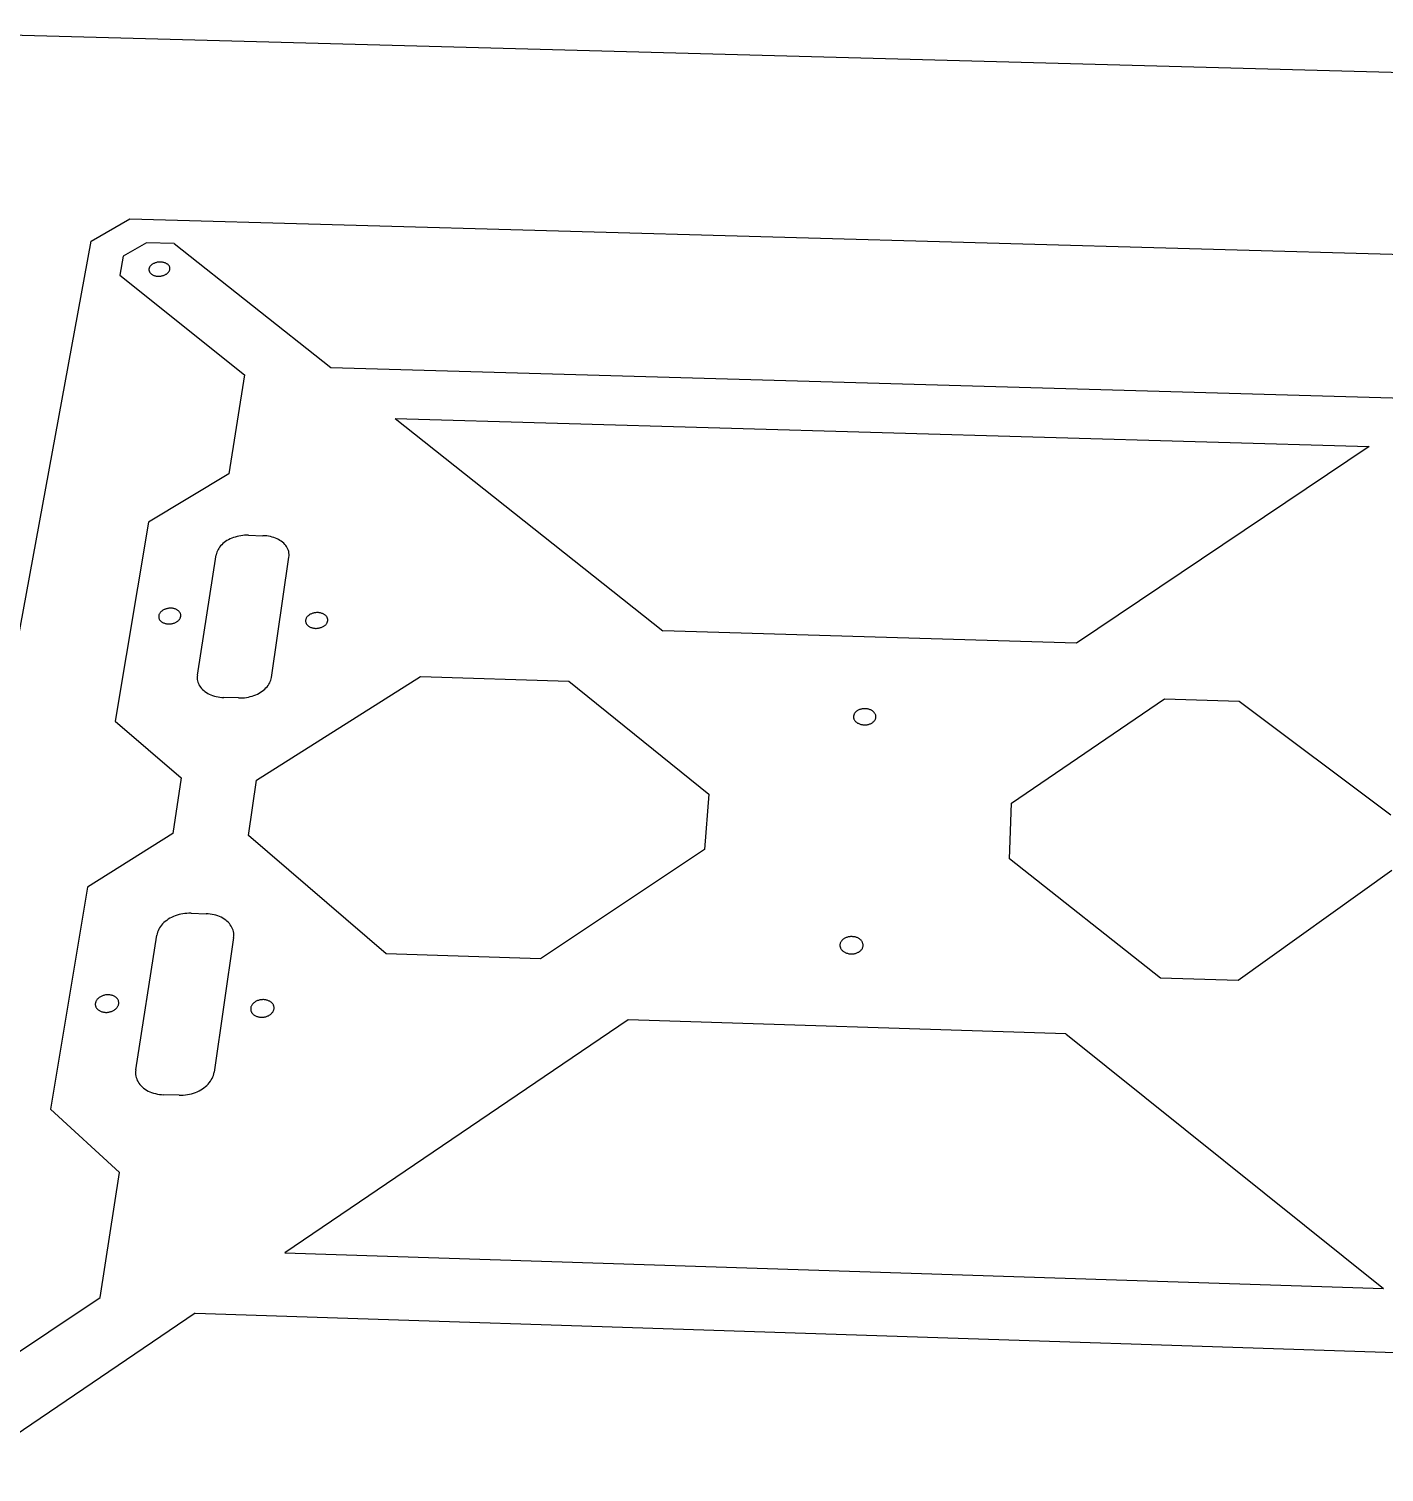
# Model space of a CAD drawing. Extents: x -270 to 291, y -189 to 194.
# Drawn here: x -138.6 to 86.2, y -45.3 to 194.1 of the extents above; entities that cross this region are included whole.
import ezdxf

# ---------------------------------------------------------------- set-up
doc = ezdxf.new("R2010")
doc.units = 0
doc.layers.get('0').update_dxf_attribs({"linetype": 'CONTINUOUS'})

msp = doc.modelspace()

# ---------------------------------------------------------------- linework, layer by layer
for p, q in [((-177.68, 194.07), (226.06, 183.11)), ((-128.31, 158.84), (-121.88, 162.54)), ((-121.88, 162.54), (166.72, 154.47)), ((-176.22, -101.86), (-128.31, 158.84)), ((-119.11, 158.58), (-122.98, 156.35)), ((-114.51, 158.45), (-119.11, 158.58)), ((-114.51, 158.45), (-88.56, 137.89)), ((-122.98, 156.35), (-123.54, 153.23)), ((-123.54, 153.23), (-102.89, 136.68)), ((-118.71, 154.27), (-118.72, 154.2)), ((-118.72, 154.2), (-118.72, 154.12)), ((-118.72, 154.12), (-118.71, 154.04)), ((-118.69, 154.35), (-118.71, 154.27)), ((-118.71, 154.04), (-118.7, 153.97)), ((-118.7, 153.97), (-118.68, 153.89)), ((-118.67, 154.42), (-118.69, 154.35)), ((-118.68, 153.89), (-118.65, 153.82)), ((-118.64, 154.5), (-118.67, 154.42)), ((-118.65, 153.82), (-118.62, 153.75)), ((-118.6, 154.57), (-118.64, 154.5)), ((-118.62, 153.75), (-118.58, 153.68)), ((-118.55, 154.65), (-118.6, 154.57)), ((-118.58, 153.68), (-118.53, 153.61)), ((-118.5, 154.72), (-118.55, 154.65)), ((-118.53, 153.61), (-118.47, 153.55)), ((-118.44, 154.79), (-118.5, 154.72)), ((-118.47, 153.55), (-118.41, 153.49)), ((-118.37, 154.85), (-118.44, 154.79)), ((-118.41, 153.49), (-118.34, 153.43)), ((-118.3, 154.91), (-118.37, 154.85)), ((-118.34, 153.43), (-118.27, 153.37)), ((-118.23, 154.97), (-118.3, 154.91)), ((-118.27, 153.37), (-118.19, 153.32)), ((-118.14, 155.03), (-118.23, 154.97)), ((-118.19, 153.32), (-118.11, 153.28)), ((-118.06, 155.09), (-118.14, 155.03)), ((-118.11, 153.28), (-118.02, 153.23)), ((-117.97, 155.14), (-118.06, 155.09)), ((-118.02, 153.23), (-117.92, 153.19)), ((-117.87, 155.18), (-117.97, 155.14)), ((-117.77, 155.22), (-117.87, 155.18)), ((-117.67, 155.26), (-117.77, 155.22)), ((-117.56, 155.29), (-117.67, 155.26)), ((-117.45, 155.32), (-117.56, 155.29)), ((-117.34, 155.35), (-117.45, 155.32)), ((-117.23, 155.37), (-117.34, 155.35)), ((-117.12, 155.38), (-117.23, 155.37)), ((-117, 155.39), (-117.12, 155.38)), ((-116.89, 155.39), (-117, 155.39)), ((-116.77, 155.39), (-116.89, 155.39)), ((-116.66, 155.39), (-116.77, 155.39)), ((-116.55, 155.38), (-116.66, 155.39)), ((-116.44, 155.36), (-116.55, 155.38)), ((-116.33, 155.34), (-116.44, 155.36)), ((-116.23, 155.32), (-116.33, 155.34)), ((-116.28, 153.18), (-116.18, 153.22)), ((-116.13, 155.29), (-116.23, 155.32)), ((-116.18, 153.22), (-116.08, 153.26)), ((-116.03, 155.25), (-116.13, 155.29)), ((-116.08, 153.26), (-115.98, 153.31)), ((-115.94, 155.21), (-116.03, 155.25)), ((-115.98, 153.31), (-115.89, 153.36)), ((-115.85, 155.17), (-115.94, 155.21)), ((-115.89, 153.36), (-115.81, 153.41)), ((-115.76, 155.12), (-115.85, 155.17)), ((-115.81, 153.41), (-115.72, 153.47)), ((-115.68, 155.07), (-115.76, 155.12)), ((-115.72, 153.47), (-115.65, 153.53)), ((-115.61, 155.02), (-115.68, 155.07)), ((-115.65, 153.53), (-115.58, 153.6)), ((-115.54, 154.96), (-115.61, 155.02)), ((-115.58, 153.6), (-115.51, 153.66)), ((-115.48, 154.9), (-115.54, 154.96)), ((-115.51, 153.66), (-115.45, 153.73)), ((-115.42, 154.83), (-115.48, 154.9)), ((-115.45, 153.73), (-115.4, 153.8)), ((-115.38, 154.77), (-115.42, 154.83)), ((-115.4, 153.8), (-115.35, 153.87)), ((-115.33, 154.7), (-115.38, 154.77)), ((-115.35, 153.87), (-115.32, 153.95)), ((-115.3, 154.63), (-115.33, 154.7)), ((-115.32, 153.95), (-115.28, 154.02)), ((-115.27, 154.55), (-115.3, 154.63)), ((-115.28, 154.02), (-115.26, 154.1)), ((-115.25, 154.48), (-115.27, 154.55)), ((-115.26, 154.1), (-115.24, 154.17)), ((-115.24, 154.4), (-115.25, 154.48)), ((-115.23, 154.33), (-115.24, 154.4)), ((-115.24, 154.17), (-115.23, 154.25)), ((-115.23, 154.25), (-115.23, 154.33)), ((-117.92, 153.19), (-117.83, 153.16)), ((-117.83, 153.16), (-117.72, 153.13)), ((-117.72, 153.13), (-117.62, 153.1)), ((-117.62, 153.1), (-117.51, 153.08)), ((-117.51, 153.08), (-117.4, 153.07)), ((-117.4, 153.07), (-117.29, 153.06)), ((-117.29, 153.06), (-117.18, 153.05)), ((-117.18, 153.05), (-117.06, 153.05)), ((-117.06, 153.05), (-116.95, 153.05)), ((-116.95, 153.05), (-116.84, 153.06)), ((-116.84, 153.06), (-116.72, 153.08)), ((-116.72, 153.08), (-116.61, 153.1)), ((-116.61, 153.1), (-116.5, 153.12)), ((-116.5, 153.12), (-116.39, 153.15)), ((-116.39, 153.15), (-116.28, 153.18)), ((-102.89, 136.68), (-105.46, 120.29)), ((-88.56, 137.89), (95.4, 132.63)), ((-77.9, 129.43), (-33.51, 94.25)), ((-77.9, 129.43), (83.69, 124.78)), ((83.69, 124.78), (35.1, 92.21)), ((-105.46, 120.29), (-118.78, 112.26)), ((-118.78, 112.26), (-124.3, 79.22)), ((-107.13, 107.91), (-107.26, 107.7)), ((-106.99, 108.12), (-107.13, 107.91)), ((-106.83, 108.31), (-106.99, 108.12)), ((-106.65, 108.51), (-106.83, 108.31)), ((-106.45, 108.69), (-106.65, 108.51)), ((-106.24, 108.87), (-106.45, 108.69)), ((-106.01, 109.03), (-106.24, 108.87)), ((-105.77, 109.19), (-106.01, 109.03)), ((-105.52, 109.33), (-105.77, 109.19)), ((-105.26, 109.47), (-105.52, 109.33)), ((-104.98, 109.59), (-105.26, 109.47)), ((-104.69, 109.7), (-104.98, 109.59)), ((-104.4, 109.79), (-104.69, 109.7)), ((-104.1, 109.88), (-104.4, 109.79)), ((-103.79, 109.95), (-104.1, 109.88)), ((-103.48, 110), (-103.79, 109.95)), ((-103.17, 110.04), (-103.48, 110)), ((-102.85, 110.07), (-103.17, 110.04)), ((-102.53, 110.08), (-102.85, 110.07)), ((-102.22, 110.08), (-102.53, 110.08)), ((-102.22, 110.08), (-99.81, 110.01)), ((-99.5, 109.99), (-99.81, 110.01)), ((-99.19, 109.96), (-99.5, 109.99)), ((-98.88, 109.92), (-99.19, 109.96)), ((-98.58, 109.86), (-98.88, 109.92)), ((-98.29, 109.79), (-98.58, 109.86)), ((-98.01, 109.7), (-98.29, 109.79)), ((-97.73, 109.6), (-98.01, 109.7)), ((-97.47, 109.49), (-97.73, 109.6)), ((-97.22, 109.36), (-97.47, 109.49)), ((-96.98, 109.22), (-97.22, 109.36)), ((-96.76, 109.08), (-96.98, 109.22)), ((-96.55, 108.92), (-96.76, 109.08)), ((-96.36, 108.75), (-96.55, 108.92)), ((-96.18, 108.57), (-96.36, 108.75)), ((-96.03, 108.38), (-96.18, 108.57)), ((-95.89, 108.19), (-96.03, 108.38)), ((-95.77, 107.99), (-95.89, 108.19)), ((-95.67, 107.78), (-95.77, 107.99)), ((-95.59, 107.57), (-95.67, 107.78)), ((-110.68, 86.86), (-107.56, 106.82)), ((-107.52, 107.05), (-107.56, 106.82)), ((-107.45, 107.27), (-107.52, 107.05)), ((-107.36, 107.49), (-107.45, 107.27)), ((-107.26, 107.7), (-107.36, 107.49)), ((-98.39, 86.5), (-95.49, 106.47)), ((-95.53, 107.36), (-95.59, 107.57)), ((-95.49, 107.14), (-95.53, 107.36)), ((-95.47, 106.91), (-95.49, 107.14)), ((-95.49, 106.47), (-95.47, 106.69)), ((-95.47, 106.69), (-95.47, 106.91)), ((-117.09, 96.73), (-117.1, 96.64)), ((-117.1, 96.64), (-117.1, 96.56)), ((-117.1, 96.56), (-117.1, 96.47)), ((-117.1, 96.47), (-117.08, 96.39)), ((-117.07, 96.81), (-117.09, 96.73)), ((-117.08, 96.39), (-117.06, 96.31)), ((-117.05, 96.9), (-117.07, 96.81)), ((-117.06, 96.31), (-117.03, 96.23)), ((-117.02, 96.98), (-117.05, 96.9)), ((-117.03, 96.23), (-117, 96.15)), ((-116.97, 97.06), (-117.02, 96.98)), ((-117, 96.15), (-116.95, 96.07)), ((-116.93, 97.14), (-116.97, 97.06)), ((-116.95, 96.07), (-116.9, 95.99)), ((-116.87, 97.22), (-116.93, 97.14)), ((-116.9, 95.99), (-116.84, 95.92)), ((-116.81, 97.3), (-116.87, 97.22)), ((-116.84, 95.92), (-116.78, 95.86)), ((-116.74, 97.37), (-116.81, 97.3)), ((-116.78, 95.86), (-116.71, 95.79)), ((-116.67, 97.44), (-116.74, 97.37)), ((-116.71, 95.79), (-116.63, 95.73)), ((-116.59, 97.51), (-116.67, 97.44)), ((-116.5, 97.57), (-116.59, 97.51)), ((-116.41, 97.63), (-116.5, 97.57)), ((-116.31, 97.69), (-116.41, 97.63)), ((-116.21, 97.74), (-116.31, 97.69)), ((-116.1, 97.79), (-116.21, 97.74)), ((-116, 97.83), (-116.1, 97.79)), ((-115.88, 97.86), (-116, 97.83)), ((-115.77, 97.9), (-115.88, 97.86)), ((-115.65, 97.92), (-115.77, 97.9)), ((-115.53, 97.94), (-115.65, 97.92)), ((-115.42, 97.96), (-115.53, 97.94)), ((-115.3, 97.97), (-115.42, 97.96)), ((-115.17, 97.98), (-115.3, 97.97)), ((-115.06, 97.97), (-115.17, 97.98)), ((-114.94, 97.97), (-115.06, 97.97)), ((-114.82, 97.96), (-114.94, 97.97)), ((-114.7, 97.94), (-114.82, 97.96)), ((-114.59, 97.92), (-114.7, 97.94)), ((-114.48, 97.89), (-114.59, 97.92)), ((-114.37, 97.85), (-114.48, 97.89)), ((-114.27, 97.82), (-114.37, 97.85)), ((-114.17, 97.77), (-114.27, 97.82)), ((-114.08, 97.73), (-114.17, 97.77)), ((-114.12, 95.71), (-114.03, 95.77)), ((-113.99, 97.67), (-114.08, 97.73)), ((-114.03, 95.77), (-113.94, 95.84)), ((-113.9, 97.62), (-113.99, 97.67)), ((-113.94, 95.84), (-113.86, 95.9)), ((-113.83, 97.56), (-113.9, 97.62)), ((-113.86, 95.9), (-113.79, 95.98)), ((-113.75, 97.49), (-113.83, 97.56)), ((-113.79, 95.98), (-113.72, 96.05)), ((-113.69, 97.42), (-113.75, 97.49)), ((-113.72, 96.05), (-113.66, 96.13)), ((-113.63, 97.35), (-113.69, 97.42)), ((-113.66, 96.13), (-113.6, 96.2)), ((-113.58, 97.28), (-113.63, 97.35)), ((-113.6, 96.2), (-113.56, 96.28)), ((-113.54, 97.2), (-113.58, 97.28)), ((-113.56, 96.28), (-113.51, 96.37)), ((-113.5, 97.12), (-113.54, 97.2)), ((-113.51, 96.37), (-113.48, 96.45)), ((-113.47, 97.04), (-113.5, 97.12)), ((-113.48, 96.45), (-113.46, 96.53)), ((-113.45, 96.96), (-113.47, 97.04)), ((-113.46, 96.53), (-113.44, 96.62)), ((-113.43, 96.87), (-113.45, 96.96)), ((-113.44, 96.62), (-113.43, 96.7)), ((-113.43, 96.79), (-113.43, 96.87)), ((-113.43, 96.7), (-113.43, 96.79)), ((-92.71, 96.09), (-92.73, 96)), ((-92.73, 96), (-92.73, 95.92)), ((-92.73, 95.92), (-92.73, 95.83)), ((-92.73, 95.83), (-92.73, 95.75)), ((-92.69, 96.17), (-92.71, 96.09)), ((-92.65, 96.26), (-92.69, 96.17)), ((-92.62, 96.34), (-92.65, 96.26)), ((-92.57, 96.42), (-92.62, 96.34)), ((-92.52, 96.5), (-92.57, 96.42)), ((-92.46, 96.58), (-92.52, 96.5)), ((-92.39, 96.65), (-92.46, 96.58)), ((-92.32, 96.72), (-92.39, 96.65)), ((-92.24, 96.79), (-92.32, 96.72)), ((-92.15, 96.85), (-92.24, 96.79)), ((-92.06, 96.91), (-92.15, 96.85)), ((-91.96, 96.97), (-92.06, 96.91)), ((-91.86, 97.02), (-91.96, 96.97)), ((-91.76, 97.06), (-91.86, 97.02)), ((-91.65, 97.11), (-91.76, 97.06)), ((-91.54, 97.14), (-91.65, 97.11)), ((-91.43, 97.17), (-91.54, 97.14)), ((-91.31, 97.2), (-91.43, 97.17)), ((-91.19, 97.22), (-91.31, 97.2)), ((-91.07, 97.24), (-91.19, 97.22)), ((-90.95, 97.25), (-91.07, 97.24)), ((-90.83, 97.25), (-90.95, 97.25)), ((-90.71, 97.25), (-90.83, 97.25)), ((-90.6, 97.25), (-90.71, 97.25)), ((-90.48, 97.23), (-90.6, 97.25)), ((-90.36, 97.22), (-90.48, 97.23)), ((-90.25, 97.19), (-90.36, 97.22)), ((-90.14, 97.17), (-90.25, 97.19)), ((-90.03, 97.13), (-90.14, 97.17)), ((-89.93, 97.09), (-90.03, 97.13)), ((-89.83, 97.05), (-89.93, 97.09)), ((-89.73, 97), (-89.83, 97.05)), ((-89.64, 96.95), (-89.73, 97)), ((-89.56, 96.89), (-89.64, 96.95)), ((-89.48, 96.83), (-89.56, 96.89)), ((-89.4, 96.77), (-89.48, 96.83)), ((-89.34, 96.7), (-89.4, 96.77)), ((-89.28, 96.63), (-89.34, 96.7)), ((-89.22, 96.55), (-89.28, 96.63)), ((-89.18, 96.48), (-89.22, 96.55)), ((-89.14, 96.4), (-89.18, 96.48)), ((-89.11, 96.32), (-89.14, 96.4)), ((-89.08, 96.24), (-89.11, 96.32)), ((-89.11, 95.73), (-89.08, 95.81)), ((-89.07, 96.15), (-89.08, 96.24)), ((-89.08, 95.81), (-89.07, 95.9)), ((-89.06, 96.07), (-89.07, 96.15)), ((-89.07, 95.9), (-89.06, 95.98)), ((-89.06, 95.98), (-89.06, 96.07)), ((-116.63, 95.73), (-116.55, 95.67)), ((-116.55, 95.67), (-116.46, 95.62)), ((-116.46, 95.62), (-116.36, 95.57)), ((-116.36, 95.57), (-116.26, 95.53)), ((-116.26, 95.53), (-116.16, 95.49)), ((-116.16, 95.49), (-116.05, 95.46)), ((-116.05, 95.46), (-115.94, 95.43)), ((-115.94, 95.43), (-115.83, 95.41)), ((-115.83, 95.41), (-115.71, 95.39)), ((-115.71, 95.39), (-115.6, 95.38)), ((-115.6, 95.38), (-115.48, 95.37)), ((-115.48, 95.37), (-115.36, 95.37)), ((-115.36, 95.37), (-115.24, 95.37)), ((-115.24, 95.37), (-115.12, 95.38)), ((-115.12, 95.38), (-115, 95.4)), ((-115, 95.4), (-114.88, 95.42)), ((-114.88, 95.42), (-114.76, 95.45)), ((-114.76, 95.45), (-114.65, 95.48)), ((-114.65, 95.48), (-114.53, 95.52)), ((-114.53, 95.52), (-114.43, 95.56)), ((-114.43, 95.56), (-114.32, 95.61)), ((-114.32, 95.61), (-114.22, 95.66)), ((-114.22, 95.66), (-114.12, 95.71)), ((-92.73, 95.75), (-92.71, 95.67)), ((-92.71, 95.67), (-92.69, 95.58)), ((-92.69, 95.58), (-92.66, 95.5)), ((-92.66, 95.5), (-92.62, 95.42)), ((-92.62, 95.42), (-92.57, 95.35)), ((-92.57, 95.35), (-92.52, 95.27)), ((-92.52, 95.27), (-92.46, 95.2)), ((-92.46, 95.2), (-92.39, 95.13)), ((-92.39, 95.13), (-92.32, 95.07)), ((-92.32, 95.07), (-92.24, 95)), ((-92.24, 95), (-92.16, 94.95)), ((-92.16, 94.95), (-92.07, 94.9)), ((-92.07, 94.9), (-91.97, 94.85)), ((-91.97, 94.85), (-91.87, 94.8)), ((-91.87, 94.8), (-91.77, 94.77)), ((-91.77, 94.77), (-91.66, 94.73)), ((-91.66, 94.73), (-91.55, 94.7)), ((-91.55, 94.7), (-91.43, 94.68)), ((-91.43, 94.68), (-91.32, 94.66)), ((-91.32, 94.66), (-91.2, 94.65)), ((-91.2, 94.65), (-91.08, 94.64)), ((-91.08, 94.64), (-90.96, 94.64)), ((-90.96, 94.64), (-90.84, 94.65)), ((-90.84, 94.65), (-90.72, 94.66)), ((-90.72, 94.66), (-90.6, 94.68)), ((-90.6, 94.68), (-90.48, 94.7)), ((-90.48, 94.7), (-90.37, 94.72)), ((-90.37, 94.72), (-90.25, 94.76)), ((-90.25, 94.76), (-90.14, 94.79)), ((-90.14, 94.79), (-90.03, 94.83)), ((-90.03, 94.83), (-89.93, 94.88)), ((-89.93, 94.88), (-89.83, 94.93)), ((-89.83, 94.93), (-89.73, 94.99)), ((-89.73, 94.99), (-89.64, 95.05)), ((-89.64, 95.05), (-89.56, 95.11)), ((-89.56, 95.11), (-89.48, 95.18)), ((-89.48, 95.18), (-89.4, 95.25)), ((-89.4, 95.25), (-89.34, 95.32)), ((-89.34, 95.32), (-89.28, 95.4)), ((-89.28, 95.4), (-89.22, 95.48)), ((-89.22, 95.48), (-89.18, 95.56)), ((-89.18, 95.56), (-89.14, 95.64)), ((-89.14, 95.64), (-89.11, 95.73)), ((35.1, 92.21), (-33.51, 94.25)), ((-110.68, 86.86), (-110.71, 86.63)), ((-110.71, 86.63), (-110.71, 86.4)), ((-110.71, 86.4), (-110.7, 86.17)), ((-100.87, 69.44), (-73.68, 86.64)), ((-98.5, 86.04), (-98.44, 86.27)), ((-98.44, 86.27), (-98.39, 86.5)), ((-73.68, 86.64), (-49.07, 85.9)), ((-110.7, 86.17), (-110.66, 85.94)), ((-110.66, 85.94), (-110.6, 85.72)), ((-110.6, 85.72), (-110.52, 85.5)), ((-110.52, 85.5), (-110.42, 85.28)), ((-110.42, 85.28), (-110.3, 85.07)), ((-110.3, 85.07), (-110.16, 84.87)), ((-110.16, 84.87), (-110, 84.68)), ((-110, 84.68), (-109.82, 84.49)), ((-109.82, 84.49), (-109.63, 84.32)), ((-109.63, 84.32), (-109.42, 84.15)), ((-109.42, 84.15), (-109.19, 84)), ((-109.19, 84), (-108.95, 83.85)), ((-108.95, 83.85), (-108.7, 83.72)), ((-100.73, 83.74), (-100.46, 83.88)), ((-100.46, 83.88), (-100.2, 84.03)), ((-100.2, 84.03), (-99.96, 84.2)), ((-99.96, 84.2), (-99.72, 84.37)), ((-99.72, 84.37), (-99.51, 84.55)), ((-99.51, 84.55), (-99.31, 84.75)), ((-99.31, 84.75), (-99.13, 84.95)), ((-99.13, 84.95), (-98.96, 85.15)), ((-98.96, 85.15), (-98.82, 85.37)), ((-98.82, 85.37), (-98.69, 85.59)), ((-98.69, 85.59), (-98.59, 85.81)), ((-98.59, 85.81), (-98.5, 86.04)), ((-49.07, 85.9), (-25.85, 67.16)), ((-108.7, 83.72), (-108.43, 83.6)), ((-108.43, 83.6), (-108.15, 83.5)), ((-108.15, 83.5), (-107.86, 83.41)), ((-107.86, 83.41), (-107.56, 83.33)), ((-107.56, 83.33), (-107.26, 83.27)), ((-107.26, 83.27), (-106.95, 83.22)), ((-106.95, 83.22), (-106.63, 83.19)), ((-106.63, 83.19), (-106.31, 83.17)), ((-103.84, 83.1), (-106.31, 83.17)), ((-103.84, 83.1), (-103.52, 83.1)), ((-103.52, 83.1), (-103.19, 83.11)), ((-103.19, 83.11), (-102.87, 83.14)), ((-102.87, 83.14), (-102.55, 83.18)), ((-102.55, 83.18), (-102.23, 83.24)), ((-102.23, 83.24), (-101.91, 83.31)), ((-101.91, 83.31), (-101.61, 83.4)), ((-101.61, 83.4), (-101.3, 83.5)), ((-101.3, 83.5), (-101.01, 83.61)), ((-101.01, 83.61), (-100.73, 83.74)), ((24.32, 65.63), (49.71, 82.95)), ((49.71, 82.95), (62.1, 82.57)), ((62.1, 82.57), (87.24, 63.72)), ((-124.3, 79.22), (-113.35, 69.82)), ((-1.85, 80.11), (-1.86, 80.03)), ((-1.86, 80.03), (-1.86, 79.94)), ((-1.86, 79.94), (-1.85, 79.85)), ((-1.83, 80.2), (-1.85, 80.11)), ((-1.85, 79.85), (-1.84, 79.76)), ((-1.84, 79.76), (-1.82, 79.68)), ((-1.81, 80.29), (-1.83, 80.2)), ((-1.82, 79.68), (-1.78, 79.59)), ((-1.77, 80.37), (-1.81, 80.29)), ((-1.78, 79.59), (-1.75, 79.51)), ((-1.73, 80.46), (-1.77, 80.37)), ((-1.75, 79.51), (-1.7, 79.43)), ((-1.69, 80.54), (-1.73, 80.46)), ((-1.7, 79.43), (-1.65, 79.35)), ((-1.63, 80.61), (-1.69, 80.54)), ((-1.65, 79.35), (-1.59, 79.27)), ((-1.57, 80.69), (-1.63, 80.61)), ((-1.59, 79.27), (-1.52, 79.2)), ((-1.5, 80.76), (-1.57, 80.69)), ((-1.52, 79.2), (-1.45, 79.13)), ((-1.43, 80.83), (-1.5, 80.76)), ((-1.45, 79.13), (-1.37, 79.06)), ((-1.34, 80.9), (-1.43, 80.83)), ((-1.37, 79.06), (-1.28, 79)), ((-1.26, 80.96), (-1.34, 80.9)), ((-1.28, 79), (-1.19, 78.94)), ((-1.17, 81.02), (-1.26, 80.96)), ((-1.07, 81.07), (-1.17, 81.02)), ((-0.97, 81.12), (-1.07, 81.07)), ((-0.86, 81.16), (-0.97, 81.12)), ((-0.75, 81.2), (-0.86, 81.16)), ((-0.64, 81.23), (-0.75, 81.2)), ((-0.52, 81.26), (-0.64, 81.23)), ((-0.4, 81.28), (-0.52, 81.26)), ((-0.29, 81.3), (-0.4, 81.28)), ((-0.16, 81.31), (-0.29, 81.3)), ((-0.04, 81.31), (-0.16, 81.31)), ((0.08, 81.31), (-0.04, 81.31)), ((0.2, 81.3), (0.08, 81.31)), ((0.32, 81.29), (0.2, 81.3)), ((0.44, 81.27), (0.32, 81.29)), ((0.56, 81.25), (0.44, 81.27)), ((0.67, 81.22), (0.56, 81.25)), ((0.78, 81.19), (0.67, 81.22)), ((0.89, 81.15), (0.78, 81.19)), ((1, 81.1), (0.89, 81.15)), ((1.1, 81.05), (1, 81.1)), ((1.19, 81), (1.1, 81.05)), ((1.28, 80.94), (1.19, 81)), ((1.26, 78.98), (1.35, 79.04)), ((1.37, 80.88), (1.28, 80.94)), ((1.35, 79.04), (1.43, 79.11)), ((1.45, 80.81), (1.37, 80.88)), ((1.43, 79.11), (1.51, 79.18)), ((1.52, 80.74), (1.45, 80.81)), ((1.51, 79.18), (1.57, 79.25)), ((1.59, 80.67), (1.52, 80.74)), ((1.57, 79.25), (1.64, 79.33)), ((1.65, 80.59), (1.59, 80.67)), ((1.64, 79.33), (1.69, 79.41)), ((1.7, 80.51), (1.65, 80.59)), ((1.69, 79.41), (1.74, 79.49)), ((1.75, 80.43), (1.7, 80.51)), ((1.74, 79.49), (1.78, 79.57)), ((1.79, 80.35), (1.75, 80.43)), ((1.78, 79.57), (1.81, 79.65)), ((1.82, 80.26), (1.79, 80.35)), ((1.81, 79.65), (1.84, 79.74)), ((1.84, 80.18), (1.82, 80.26)), ((1.85, 80.09), (1.84, 80.18)), ((1.84, 79.74), (1.85, 79.83)), ((1.86, 80), (1.85, 80.09)), ((1.85, 79.83), (1.86, 79.92)), ((1.86, 79.92), (1.86, 80)), ((-1.19, 78.94), (-1.1, 78.89)), ((-1.1, 78.89), (-1, 78.84)), ((-1, 78.84), (-0.89, 78.79)), ((-0.89, 78.79), (-0.78, 78.75)), ((-0.78, 78.75), (-0.67, 78.72)), ((-0.67, 78.72), (-0.56, 78.69)), ((-0.56, 78.69), (-0.44, 78.67)), ((-0.44, 78.67), (-0.32, 78.65)), ((-0.32, 78.65), (-0.2, 78.64)), ((-0.2, 78.64), (-0.08, 78.63)), ((-0.08, 78.63), (0.05, 78.63)), ((0.05, 78.63), (0.17, 78.63)), ((0.17, 78.63), (0.29, 78.64)), ((0.29, 78.64), (0.41, 78.66)), ((0.41, 78.66), (0.53, 78.68)), ((0.53, 78.68), (0.64, 78.71)), ((0.64, 78.71), (0.76, 78.74)), ((0.76, 78.74), (0.86, 78.78)), ((0.86, 78.78), (0.97, 78.82)), ((0.97, 78.82), (1.07, 78.87)), ((1.07, 78.87), (1.17, 78.93)), ((1.17, 78.93), (1.26, 78.98)), ((-113.35, 69.82), (-114.78, 60.64)), ((-102.21, 60.26), (-100.87, 69.44)), ((-25.85, 67.16), (-26.59, 57.94)), ((23.99, 56.39), (24.32, 65.63)), ((-114.78, 60.64), (-128.91, 51.71)), ((-79.36, 40.64), (-102.21, 60.26)), ((-26.59, 57.94), (-53.75, 39.85)), ((49.07, 36.64), (23.99, 56.39)), ((87.41, 54.45), (61.96, 36.24)), ((-128.91, 51.71), (-135.07, 14.88)), ((-116.44, 45.63), (-116.64, 45.41)), ((-116.23, 45.83), (-116.44, 45.63)), ((-116.01, 46.03), (-116.23, 45.83)), ((-115.77, 46.21), (-116.01, 46.03)), ((-115.51, 46.39), (-115.77, 46.21)), ((-115.24, 46.55), (-115.51, 46.39)), ((-114.96, 46.7), (-115.24, 46.55)), ((-114.67, 46.84), (-114.96, 46.7)), ((-114.37, 46.96), (-114.67, 46.84)), ((-114.05, 47.07), (-114.37, 46.96)), ((-113.73, 47.16), (-114.05, 47.07)), ((-113.41, 47.24), (-113.73, 47.16)), ((-113.08, 47.3), (-113.41, 47.24)), ((-112.75, 47.34), (-113.08, 47.3)), ((-112.41, 47.37), (-112.75, 47.34)), ((-112.08, 47.39), (-112.41, 47.37)), ((-111.74, 47.39), (-112.08, 47.39)), ((-111.74, 47.39), (-109.2, 47.31)), ((-108.87, 47.29), (-109.2, 47.31)), ((-108.54, 47.25), (-108.87, 47.29)), ((-108.22, 47.2), (-108.54, 47.25)), ((-107.9, 47.14), (-108.22, 47.2)), ((-107.6, 47.06), (-107.9, 47.14)), ((-107.3, 46.96), (-107.6, 47.06)), ((-107.01, 46.85), (-107.3, 46.96)), ((-106.73, 46.72), (-107.01, 46.85)), ((-106.47, 46.58), (-106.73, 46.72)), ((-106.22, 46.43), (-106.47, 46.58)), ((-105.99, 46.26), (-106.22, 46.43)), ((-105.77, 46.09), (-105.99, 46.26)), ((-105.57, 45.9), (-105.77, 46.09)), ((-105.38, 45.7), (-105.57, 45.9)), ((-105.22, 45.49), (-105.38, 45.7)), ((-105.07, 45.27), (-105.22, 45.49)), ((-120.91, 21.42), (-117.42, 43.75)), ((-117.37, 44), (-117.42, 43.75)), ((-117.3, 44.24), (-117.37, 44)), ((-117.21, 44.49), (-117.3, 44.24)), ((-117.1, 44.73), (-117.21, 44.49)), ((-116.96, 44.96), (-117.1, 44.73)), ((-116.81, 45.19), (-116.96, 44.96)), ((-116.64, 45.41), (-116.81, 45.19)), ((-104.67, 43.35), (-107.91, 21.01)), ((-104.95, 45.05), (-105.07, 45.27)), ((-104.84, 44.82), (-104.95, 45.05)), ((-104.76, 44.58), (-104.84, 44.82)), ((-104.7, 44.34), (-104.76, 44.58)), ((-104.66, 44.1), (-104.7, 44.34)), ((-104.67, 43.35), (-104.64, 43.6)), ((-104.64, 43.85), (-104.66, 44.1)), ((-104.64, 43.6), (-104.64, 43.85)), ((-3.48, 43.13), (-3.57, 43.07)), ((-3.39, 43.2), (-3.48, 43.13)), ((-3.29, 43.25), (-3.39, 43.2)), ((-3.18, 43.3), (-3.29, 43.25)), ((-3.07, 43.35), (-3.18, 43.3)), ((-2.96, 43.39), (-3.07, 43.35)), ((-2.84, 43.42), (-2.96, 43.39)), ((-2.72, 43.45), (-2.84, 43.42)), ((-2.6, 43.48), (-2.72, 43.45)), ((-2.48, 43.49), (-2.6, 43.48)), ((-2.35, 43.51), (-2.48, 43.49)), ((-2.23, 43.51), (-2.35, 43.51)), ((-2.1, 43.51), (-2.23, 43.51)), ((-1.98, 43.5), (-2.1, 43.51)), ((-1.85, 43.49), (-1.98, 43.5)), ((-1.73, 43.47), (-1.85, 43.49)), ((-1.61, 43.45), (-1.73, 43.47)), ((-1.49, 43.42), (-1.61, 43.45)), ((-1.37, 43.38), (-1.49, 43.42)), ((-1.26, 43.34), (-1.37, 43.38)), ((-1.15, 43.29), (-1.26, 43.34)), ((-1.05, 43.24), (-1.15, 43.29)), ((-0.95, 43.18), (-1.05, 43.24)), ((-0.86, 43.12), (-0.95, 43.18)), ((-0.77, 43.05), (-0.86, 43.12)), ((-4.1, 42.23), (-4.11, 42.14)), ((-4.11, 42.14), (-4.11, 42.05)), ((-4.11, 42.05), (-4.1, 41.95)), ((-4.08, 42.33), (-4.1, 42.23)), ((-4.1, 41.95), (-4.09, 41.86)), ((-4.09, 41.86), (-4.06, 41.77)), ((-4.05, 42.42), (-4.08, 42.33)), ((-4.06, 41.77), (-4.03, 41.68)), ((-4.02, 42.51), (-4.05, 42.42)), ((-4.03, 41.68), (-3.99, 41.59)), ((-3.98, 42.6), (-4.02, 42.51)), ((-3.99, 41.59), (-3.95, 41.5)), ((-3.93, 42.68), (-3.98, 42.6)), ((-3.95, 41.5), (-3.89, 41.41)), ((-3.87, 42.77), (-3.93, 42.68)), ((-3.89, 41.41), (-3.83, 41.33)), ((-3.81, 42.85), (-3.87, 42.77)), ((-3.83, 41.33), (-3.76, 41.25)), ((-3.74, 42.92), (-3.81, 42.85)), ((-3.76, 41.25), (-3.69, 41.18)), ((-3.66, 43), (-3.74, 42.92)), ((-3.69, 41.18), (-3.6, 41.11)), ((-3.57, 43.07), (-3.66, 43)), ((-3.6, 41.11), (-3.52, 41.04)), ((-3.52, 41.04), (-3.42, 40.98)), ((-3.42, 40.98), (-3.32, 40.92)), ((-3.32, 40.92), (-3.22, 40.87)), ((-3.22, 40.87), (-3.11, 40.82)), ((-3.11, 40.82), (-3, 40.78)), ((-3, 40.78), (-2.88, 40.74)), ((-2.88, 40.74), (-2.76, 40.71)), ((-2.76, 40.71), (-2.64, 40.68)), ((-1.77, 40.68), (-1.65, 40.7)), ((-1.65, 40.7), (-1.53, 40.73)), ((-1.53, 40.73), (-1.41, 40.77)), ((-1.41, 40.77), (-1.3, 40.81)), ((-1.3, 40.81), (-1.19, 40.85)), ((-1.19, 40.85), (-1.08, 40.91)), ((-1.08, 40.91), (-0.98, 40.96)), ((-0.98, 40.96), (-0.88, 41.02)), ((-0.88, 41.02), (-0.79, 41.09)), ((-0.79, 41.09), (-0.71, 41.16)), ((-0.69, 42.98), (-0.77, 43.05)), ((-0.71, 41.16), (-0.63, 41.23)), ((-0.61, 42.9), (-0.69, 42.98)), ((-0.63, 41.23), (-0.56, 41.31)), ((-0.54, 42.83), (-0.61, 42.9)), ((-0.56, 41.31), (-0.5, 41.39)), ((-0.48, 42.74), (-0.54, 42.83)), ((-0.5, 41.39), (-0.44, 41.48)), ((-0.43, 42.66), (-0.48, 42.74)), ((-0.44, 41.48), (-0.39, 41.56)), ((-0.38, 42.57), (-0.43, 42.66)), ((-0.39, 41.56), (-0.35, 41.65)), ((-0.34, 42.48), (-0.38, 42.57)), ((-0.35, 41.65), (-0.32, 41.74)), ((-0.31, 42.39), (-0.34, 42.48)), ((-0.32, 41.74), (-0.29, 41.83)), ((-0.29, 42.3), (-0.31, 42.39)), ((-0.27, 42.21), (-0.29, 42.3)), ((-0.29, 41.83), (-0.27, 41.93)), ((-0.26, 42.11), (-0.27, 42.21)), ((-0.27, 41.93), (-0.26, 42.02)), ((-0.26, 42.02), (-0.26, 42.11)), ((-53.75, 39.85), (-79.36, 40.64)), ((-2.64, 40.68), (-2.52, 40.67)), ((-2.52, 40.67), (-2.39, 40.65)), ((-2.39, 40.65), (-2.27, 40.65)), ((-2.27, 40.65), (-2.14, 40.64)), ((-2.14, 40.64), (-2.02, 40.65)), ((-2.02, 40.65), (-1.89, 40.66)), ((-1.89, 40.66), (-1.77, 40.68)), ((61.96, 36.24), (49.07, 36.64)), ((-126.76, 33.54), (-126.86, 33.48)), ((-126.65, 33.6), (-126.76, 33.54)), ((-126.54, 33.65), (-126.65, 33.6)), ((-126.43, 33.7), (-126.54, 33.65)), ((-126.31, 33.74), (-126.43, 33.7)), ((-126.19, 33.77), (-126.31, 33.74)), ((-126.06, 33.8), (-126.19, 33.77)), ((-125.94, 33.83), (-126.06, 33.8)), ((-125.81, 33.85), (-125.94, 33.83)), ((-125.68, 33.86), (-125.81, 33.85)), ((-125.56, 33.86), (-125.68, 33.86)), ((-125.43, 33.86), (-125.56, 33.86)), ((-125.3, 33.86), (-125.43, 33.86)), ((-125.18, 33.84), (-125.3, 33.86)), ((-125.06, 33.82), (-125.18, 33.84)), ((-124.94, 33.8), (-125.06, 33.82)), ((-124.82, 33.77), (-124.94, 33.8)), ((-124.71, 33.73), (-124.82, 33.77)), ((-124.6, 33.69), (-124.71, 33.73)), ((-124.5, 33.64), (-124.6, 33.69)), ((-124.4, 33.58), (-124.5, 33.64)), ((-124.3, 33.53), (-124.4, 33.58)), ((-124.22, 33.46), (-124.3, 33.53)), ((-127.6, 32.47), (-127.61, 32.37)), ((-127.61, 32.37), (-127.61, 32.28)), ((-127.61, 32.28), (-127.61, 32.18)), ((-127.61, 32.18), (-127.59, 32.09)), ((-127.58, 32.56), (-127.6, 32.47)), ((-127.59, 32.09), (-127.57, 32)), ((-127.55, 32.66), (-127.58, 32.56)), ((-127.57, 32), (-127.54, 31.91)), ((-127.51, 32.75), (-127.55, 32.66)), ((-127.54, 31.91), (-127.5, 31.82)), ((-127.47, 32.84), (-127.51, 32.75)), ((-127.5, 31.82), (-127.46, 31.73)), ((-127.42, 32.93), (-127.47, 32.84)), ((-127.46, 31.73), (-127.4, 31.65)), ((-127.36, 33.02), (-127.42, 32.93)), ((-127.4, 31.65), (-127.34, 31.57)), ((-127.29, 33.11), (-127.36, 33.02)), ((-127.34, 31.57), (-127.27, 31.49)), ((-127.22, 33.19), (-127.29, 33.11)), ((-127.27, 31.49), (-127.2, 31.42)), ((-127.14, 33.27), (-127.22, 33.19)), ((-127.2, 31.42), (-127.12, 31.35)), ((-127.05, 33.34), (-127.14, 33.27)), ((-127.12, 31.35), (-127.03, 31.29)), ((-126.96, 33.41), (-127.05, 33.34)), ((-127.03, 31.29), (-126.94, 31.23)), ((-126.86, 33.48), (-126.96, 33.41)), ((-126.94, 31.23), (-126.84, 31.18)), ((-126.84, 31.18), (-126.73, 31.13)), ((-126.73, 31.13), (-126.62, 31.08)), ((-124.9, 31.11), (-124.79, 31.16)), ((-124.79, 31.16), (-124.68, 31.21)), ((-124.68, 31.21), (-124.57, 31.27)), ((-124.57, 31.27), (-124.47, 31.33)), ((-124.47, 31.33), (-124.37, 31.4)), ((-124.37, 31.4), (-124.28, 31.47)), ((-124.28, 31.47), (-124.19, 31.55)), ((-124.14, 33.39), (-124.22, 33.46)), ((-124.19, 31.55), (-124.11, 31.63)), ((-124.06, 33.32), (-124.14, 33.39)), ((-124.11, 31.63), (-124.04, 31.71)), ((-123.99, 33.25), (-124.06, 33.32)), ((-124.04, 31.71), (-123.97, 31.79)), ((-123.93, 33.17), (-123.99, 33.25)), ((-123.97, 31.79), (-123.91, 31.88)), ((-123.88, 33.08), (-123.93, 33.17)), ((-123.91, 31.88), (-123.86, 31.97)), ((-123.83, 33), (-123.88, 33.08)), ((-123.86, 31.97), (-123.82, 32.06)), ((-123.79, 32.91), (-123.83, 33)), ((-123.82, 32.06), (-123.78, 32.16)), ((-123.76, 32.82), (-123.79, 32.91)), ((-123.78, 32.16), (-123.75, 32.25)), ((-123.74, 32.73), (-123.76, 32.82)), ((-123.75, 32.25), (-123.73, 32.35)), ((-123.73, 32.63), (-123.74, 32.73)), ((-123.72, 32.54), (-123.73, 32.63)), ((-123.73, 32.35), (-123.72, 32.44)), ((-123.72, 32.44), (-123.72, 32.54)), ((-101.83, 31.66), (-101.84, 31.56)), ((-101.84, 31.56), (-101.84, 31.47)), ((-101.84, 31.47), (-101.84, 31.37)), ((-101.84, 31.37), (-101.82, 31.28)), ((-101.82, 31.75), (-101.83, 31.66)), ((-101.79, 31.85), (-101.82, 31.75)), ((-101.82, 31.28), (-101.8, 31.19)), ((-101.8, 31.19), (-101.77, 31.1)), ((-101.76, 31.94), (-101.79, 31.85)), ((-101.72, 32.03), (-101.76, 31.94)), ((-101.67, 32.12), (-101.72, 32.03)), ((-101.61, 32.21), (-101.67, 32.12)), ((-101.54, 32.3), (-101.61, 32.21)), ((-101.47, 32.38), (-101.54, 32.3)), ((-101.39, 32.46), (-101.47, 32.38)), ((-101.31, 32.53), (-101.39, 32.46)), ((-101.22, 32.6), (-101.31, 32.53)), ((-101.12, 32.67), (-101.22, 32.6)), ((-101.02, 32.73), (-101.12, 32.67)), ((-100.92, 32.79), (-101.02, 32.73)), ((-100.8, 32.84), (-100.92, 32.79)), ((-100.69, 32.89), (-100.8, 32.84)), ((-100.57, 32.93), (-100.69, 32.89)), ((-100.45, 32.97), (-100.57, 32.93)), ((-100.33, 33), (-100.45, 32.97)), ((-100.2, 33.02), (-100.33, 33)), ((-100.08, 33.04), (-100.2, 33.02)), ((-99.95, 33.05), (-100.08, 33.04)), ((-99.82, 33.06), (-99.95, 33.05)), ((-99.7, 33.06), (-99.82, 33.06)), ((-99.57, 33.05), (-99.7, 33.06)), ((-99.45, 33.03), (-99.57, 33.05)), ((-99.32, 33.02), (-99.45, 33.03)), ((-99.2, 32.99), (-99.32, 33.02)), ((-99.09, 32.96), (-99.2, 32.99)), ((-98.97, 32.92), (-99.09, 32.96)), ((-98.86, 32.88), (-98.97, 32.92)), ((-98.76, 32.83), (-98.86, 32.88)), ((-98.66, 32.78), (-98.76, 32.83)), ((-98.56, 32.72), (-98.66, 32.78)), ((-98.47, 32.65), (-98.56, 32.72)), ((-98.39, 32.59), (-98.47, 32.65)), ((-98.31, 32.51), (-98.39, 32.59)), ((-98.24, 32.44), (-98.31, 32.51)), ((-98.18, 32.36), (-98.24, 32.44)), ((-98.13, 32.27), (-98.18, 32.36)), ((-98.08, 32.19), (-98.13, 32.27)), ((-98.13, 31.07), (-98.09, 31.16)), ((-98.09, 31.16), (-98.04, 31.25)), ((-98.04, 32.1), (-98.08, 32.19)), ((-98, 32.01), (-98.04, 32.1)), ((-98.04, 31.25), (-98.01, 31.35)), ((-98.01, 31.35), (-97.98, 31.44)), ((-97.98, 31.92), (-98, 32.01)), ((-97.96, 31.82), (-97.98, 31.92)), ((-97.98, 31.44), (-97.97, 31.54)), ((-97.97, 31.54), (-97.96, 31.63)), ((-97.96, 31.73), (-97.96, 31.82)), ((-97.96, 31.63), (-97.96, 31.73)), ((-126.62, 31.08), (-126.51, 31.05)), ((-126.51, 31.05), (-126.39, 31.01)), ((-126.39, 31.01), (-126.27, 30.99)), ((-126.27, 30.99), (-126.15, 30.97)), ((-126.15, 30.97), (-126.03, 30.96)), ((-126.03, 30.96), (-125.9, 30.95)), ((-125.9, 30.95), (-125.77, 30.95)), ((-125.77, 30.95), (-125.65, 30.95)), ((-125.65, 30.95), (-125.52, 30.97)), ((-125.52, 30.97), (-125.39, 30.98)), ((-125.39, 30.98), (-125.27, 31.01)), ((-125.27, 31.01), (-125.14, 31.04)), ((-125.14, 31.04), (-125.02, 31.07)), ((-125.02, 31.07), (-124.9, 31.11)), ((-101.77, 31.1), (-101.73, 31.01)), ((-101.73, 31.01), (-101.68, 30.92)), ((-101.68, 30.92), (-101.62, 30.84)), ((-101.62, 30.84), (-101.56, 30.76)), ((-101.56, 30.76), (-101.49, 30.68)), ((-101.49, 30.68), (-101.41, 30.61)), ((-101.41, 30.61), (-101.33, 30.54)), ((-101.33, 30.54), (-101.24, 30.48)), ((-101.24, 30.48), (-101.15, 30.42)), ((-101.15, 30.42), (-101.05, 30.36)), ((-101.05, 30.36), (-100.94, 30.32)), ((-100.94, 30.32), (-100.83, 30.27)), ((-100.83, 30.27), (-100.72, 30.24)), ((-100.72, 30.24), (-100.6, 30.2)), ((-100.6, 30.2), (-100.48, 30.18)), ((-100.48, 30.18), (-100.36, 30.16)), ((-100.36, 30.16), (-100.23, 30.15)), ((-100.23, 30.15), (-100.11, 30.14)), ((-100.11, 30.14), (-99.98, 30.14)), ((-99.98, 30.14), (-99.85, 30.14)), ((-99.85, 30.14), (-99.72, 30.15)), ((-99.72, 30.15), (-99.6, 30.17)), ((-99.6, 30.17), (-99.47, 30.2)), ((-99.47, 30.2), (-99.35, 30.23)), ((-99.35, 30.23), (-99.23, 30.26)), ((-99.23, 30.26), (-99.11, 30.3)), ((-99.11, 30.3), (-99, 30.35)), ((-99, 30.35), (-98.88, 30.4)), ((-98.88, 30.4), (-98.78, 30.46)), ((-98.78, 30.46), (-98.68, 30.52)), ((-98.68, 30.52), (-98.58, 30.59)), ((-98.58, 30.59), (-98.49, 30.66)), ((-98.49, 30.66), (-98.41, 30.74)), ((-98.41, 30.74), (-98.33, 30.82)), ((-98.33, 30.82), (-98.26, 30.9)), ((-98.26, 30.9), (-98.19, 30.98)), ((-98.19, 30.98), (-98.13, 31.07)), ((-39.21, 29.69), (-96.2, -8.92)), ((33.35, 27.41), (-39.21, 29.69)), ((33.35, 27.41), (86.04, -14.84)), ((-120.94, 21.16), (-120.95, 20.91)), ((-120.95, 20.91), (-120.93, 20.65)), ((-120.91, 21.42), (-120.94, 21.16)), ((-120.93, 20.65), (-120.9, 20.39)), ((-120.9, 20.39), (-120.84, 20.14)), ((-120.84, 20.14), (-120.75, 19.9)), ((-120.75, 19.9), (-120.65, 19.65)), ((-120.65, 19.65), (-120.53, 19.42)), ((-120.53, 19.42), (-120.38, 19.19)), ((-120.38, 19.19), (-120.21, 18.98)), ((-108.9, 19.05), (-108.71, 19.28)), ((-108.71, 19.28), (-108.53, 19.51)), ((-108.53, 19.51), (-108.38, 19.75)), ((-108.38, 19.75), (-108.24, 19.99)), ((-108.24, 19.99), (-108.13, 20.24)), ((-108.13, 20.24), (-108.03, 20.5)), ((-108.03, 20.5), (-107.96, 20.75)), ((-107.96, 20.75), (-107.91, 21.01)), ((-120.21, 18.98), (-120.03, 18.77)), ((-120.03, 18.77), (-119.83, 18.57)), ((-119.83, 18.57), (-119.6, 18.39)), ((-119.6, 18.39), (-119.37, 18.21)), ((-119.37, 18.21), (-119.11, 18.05)), ((-119.11, 18.05), (-118.84, 17.9)), ((-118.84, 17.9), (-118.56, 17.77)), ((-118.56, 17.77), (-118.27, 17.66)), ((-118.27, 17.66), (-117.96, 17.55)), ((-117.96, 17.55), (-117.65, 17.47)), ((-117.65, 17.47), (-117.32, 17.4)), ((-117.32, 17.4), (-116.99, 17.34)), ((-116.99, 17.34), (-116.66, 17.31)), ((-116.66, 17.31), (-116.32, 17.29)), ((-113.71, 17.21), (-116.32, 17.29)), ((-113.71, 17.21), (-113.37, 17.2)), ((-113.37, 17.2), (-113.02, 17.22)), ((-113.02, 17.22), (-112.68, 17.25)), ((-112.68, 17.25), (-112.34, 17.3)), ((-112.34, 17.3), (-112, 17.36)), ((-112, 17.36), (-111.67, 17.45)), ((-111.67, 17.45), (-111.34, 17.54)), ((-111.34, 17.54), (-111.02, 17.66)), ((-111.02, 17.66), (-110.71, 17.78)), ((-110.71, 17.78), (-110.41, 17.93)), ((-110.41, 17.93), (-110.12, 18.08)), ((-110.12, 18.08), (-109.85, 18.25)), ((-109.85, 18.25), (-109.59, 18.44)), ((-109.59, 18.44), (-109.34, 18.63)), ((-109.34, 18.63), (-109.11, 18.84)), ((-109.11, 18.84), (-108.9, 19.05)), ((-135.07, 14.88), (-123.58, 4.37)), ((-126.82, -16.33), (-123.58, 4.37)), ((-96.2, -8.92), (86.04, -14.84)), ((-157.42, -36.85), (-126.82, -16.33)), ((-111.03, -18.97), (-149.19, -44.83)), ((-111.03, -18.97), (99.8, -25.88))]:
    msp.add_line(p, q)

doc.saveas('drawing.dxf')
